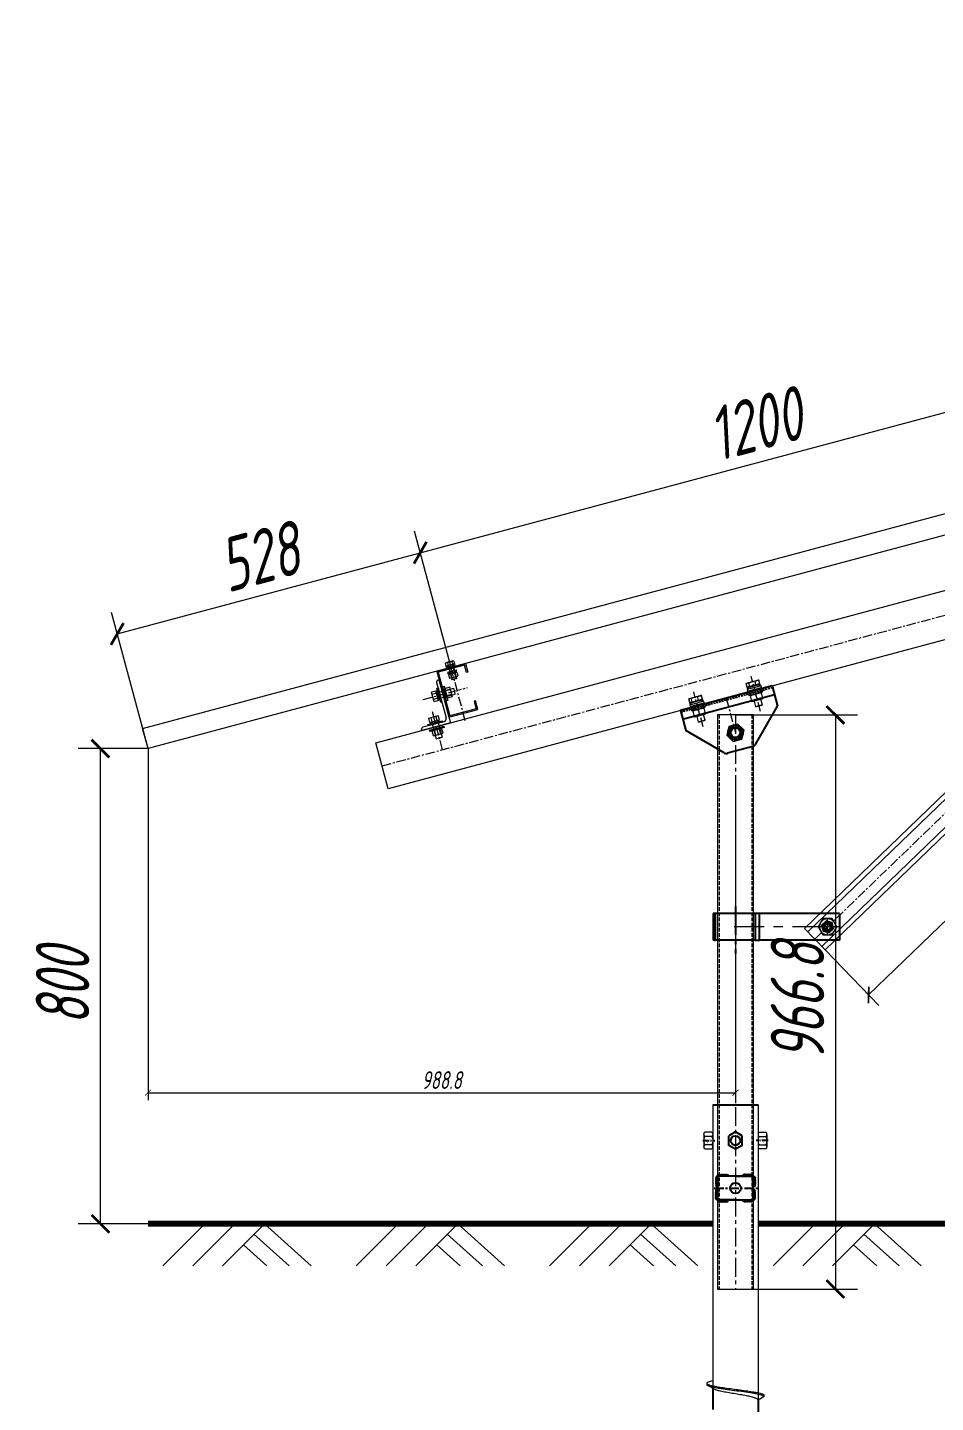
# Model space of a CAD drawing. Header units: millimetres. Extents: x 63062 to 67932, y -25501 to -20708.
# Drawn here: x 63062 to 64590, y -23252 to -20936 of the extents above; entities that cross this region are included whole.
import ezdxf

# ---------------------------------------------------------------- set-up
doc = ezdxf.new("R2010")
doc.units = ezdxf.units.MM
doc.header["$LTSCALE"] = 0.5
for name, pattern in [('CENTER', [50.8, 31.75, -6.35, 6.35, -6.35]), ('CENTER2', [28.575, 19.05, -3.175, 3.175, -3.175]), ('DASH', [0.35, 0.25, -0.1]), ('HIDDEN', [9.525, 6.35, -3.175])]:
    doc.linetypes.add(name, pattern=pattern)
doc.layers.get('0').update_dxf_attribs({"lineweight": 13})
for name, color, linetype, lineweight in [('002', 2, 'Continuous', 20), ('01 Heavy line', 7, 'Continuous', 18), ('02 Dimention', 4, 'Continuous', 5), ('04 Center Line', 10, 'CENTER', 5), ('06 Dash Line', 4, 'HIDDEN', 5)]:
    doc.layers.add(name, color=color, linetype=linetype, lineweight=lineweight)
for name, color, linetype in [('02___PRT_ALL_AXES', 7, 'Continuous'), ('1中心线', 1, 'CENTER2'), ('CEN', 6, 'CENTER'), ('D', 5, 'Continuous'), ('STEEL', 34, 'Continuous'), ('welding', 1, 'Continuous'), ('图层1', 6, 'CENTER')]:
    doc.layers.add(name, color=color, linetype=linetype)
doc.styles.add('GB', font='gbeitc.shx', dxfattribs={"width": 0.8, "bigfont": 'gbcbig.shx'})
doc.styles.add('HZDX', font='gbeitc.shx', dxfattribs={"bigfont": 'gbcbig.shx'})
doc.dimstyles.new('S-020', dxfattribs={"dimscale": 20, "dimtxt": 3, "dimasz": 1, "dimexe": 1.25, "dimexo": 0, "dimtad": 1, "dimdec": 1, "dimdsep": 46, "dimtxsty": 'GB', "dimblk": 'ARCHTICK', "dimcen": 3.5, "dimclrd": 256, "dimclre": 256, "dimclrt": 3, "dimazin": 2, "dimtfac": 1, "dimtdec": 1, "dimtmove": 0, "dimatfit": 3, "dimldrblk": 'DOT', "dimfxl": 1.75, "dimlwd": -1, "dimlwe": -1, "dimarcsym": 0})
doc.dimstyles.new('S-030', dxfattribs={"dimscale": 30, "dimtxt": 3, "dimasz": 1, "dimexe": 1.25, "dimexo": 0, "dimtad": 1, "dimdec": 1, "dimdsep": 46, "dimtxsty": 'GB', "dimblk": 'ARCHTICK', "dimcen": 3.5, "dimclrd": 256, "dimclre": 256, "dimclrt": 3, "dimazin": 2, "dimtfac": 1, "dimtdec": 1, "dimtmove": 0, "dimatfit": 3, "dimldrblk": 'DOT', "dimfxl": 1.75, "dimlwd": -1, "dimlwe": -1, "dimarcsym": 0})

# ---------------------------------------------------------------- blocks, each defined once
blk = doc.blocks.new('*U234')
for p, q in [((-25, 0), (25, 0)), ((-25, 0), (-25, -80)), ((25, 0), (25, -15)), ((23, -2), (-23, -2)), ((-23, -2), (-23, -78)), ((23, -15), (23, -2)), ((25, -15), (23, -15)), ((25, -65), (23, -65)), ((23, -65), (23, -78)), ((25, -80), (25, -65)), ((-25, -80), (25, -80)), ((23, -78), (-23, -78))]:
    blk.add_line(p, q)
at = {"color": 6, "linetype": 'ByBlock', "lineweight": 15}
for p, q in [((-30, -18), (-30, -80)), ((-27, -15), (-25, -15)), ((-25, -15), (-25, -90)), ((-75, -90), (-75, -88)), ((-75, -90), (-75, -88)), ((-25, -90), (-75, -90)), ((-62.5, -85), (-72, -85)), ((-37.5, -85), (-62.5, -85)), ((-37.5, -85), (-35, -85))]:
    blk.add_line(p, q, dxfattribs=at)
at = {"color": 7, "lineweight": 0}
for points in [[(8, 4.3), (-7.9, 4.3), (-7.9, 2.7), (8, 2.7)], [(-6.4, 9.7), (-7.4, 9.1)], [(7.5, 4.3), (-7.4, 4.3), (-7.4, 9.1)], [(6.6, 9.7), (-6.4, 9.7)], [(-3.7, 9.1), (-4.3, 9.4), (-4.9, 9.5), (-5.6, 9.7)], [(-3.9, 4.3), (-3.9, -20.1)], [(3.8, 9.1), (2.6, 9.4), (1.3, 9.5), (0, 9.7), (-1.2, 9.5), (-2.5, 9.4), (-3.7, 9.1)], [(-3.7, 9.1), (-3.7, 4.3)], [(4.1, 4.3), (4.1, -20.1), (3.5, -20.7)], [(3.8, 9.1), (4.4, 9.4), (5, 9.5), (5.7, 9.7)], [(3.8, 9.1), (3.8, 4.3)], [(6.6, 9.7), (7.5, 9.1)], [(7.5, 9.1), (7.5, 4.3)], [(8, 2.7), (8, 4.3)], [(8, -6.8), (-7.9, -6.8), (-7.9, -8.5), (8, -8.5)], [(-6.4, -10.5), (-7.4, -11.1)], [(-7.4, -11.1), (-7.4, -16.7)], [(-6.4, -17.3), (-7.4, -16.7)], [(6.6, -10.5), (-6.4, -10.5)], [(6.6, -17.3), (-6.4, -17.3)], [(0, -10.5), (-6.1, -10.5), (-6.1, -8.5), (0, -8.5)], [(-3.7, -11.1), (-4.3, -10.8), (-4.9, -10.6), (-5.6, -10.5)], [(-3.7, -16.7), (-4.3, -17.1), (-4.9, -17.3), (-5.6, -17.3)], [(4.1, -20.1), (-3.9, -20.1)], [(-3.3, -20.7), (-3.9, -20.1)], [(3.8, -11.1), (2.6, -10.8), (1.3, -10.6), (0, -10.5), (-1.2, -10.6), (-2.5, -10.8), (-3.7, -11.1)], [(-3.7, -11.1), (-3.7, -16.7)], [(3.8, -16.7), (2.6, -17.1), (1.3, -17.3), (0, -17.3), (-1.2, -17.3), (-2.5, -17.1), (-3.7, -16.7)], [(3.5, -20.7), (-3.3, -20.7)], [(-0.2, -10.5), (-0.7, -8.5)], [(0, -8.5), (6.2, -8.5), (6.2, -10.5), (0, -10.5)], [(0.4, -8.5), (0.8, -10.5)], [(3.8, -11.1), (4.4, -10.8), (5, -10.6), (5.7, -10.5)], [(3.8, -11.1), (3.8, -16.7)], [(3.8, -16.7), (4.4, -17.1), (5, -17.3), (5.7, -17.3)], [(6.6, -10.5), (7.5, -11.1), (7.5, -16.7)], [(6.6, -17.3), (7.5, -16.7)], [(8, -8.5), (8, -6.8)]]:
    blk.add_lwpolyline(points, dxfattribs=at)
at = {"color": 4, "lineweight": 0}
for points in [[(-3.9, 4.3), (-3.3, 0.4), (-3.3, -20.7)], [(-3.3, 0.4), (-3.3, -20.7)], [(4.1, 4.3), (3.5, 0.4), (3.5, -20.7)]]:
    blk.add_lwpolyline(points, dxfattribs=at)
at = {"color": 6, "linetype": 'ByBlock', "lineweight": 15}
for centre, radius, start, end in [((-27, -18), 3, 90, 180), ((-72, -88), 3, 90, 180), ((-35, -80), 5, 270, 360)]:
    blk.add_arc(centre, radius, start, end, dxfattribs=at)
at = {"layer": '04 Center Line'}
for p, q in [((0, -92.9), (0, 12.7)), ((-59.3, -40), (18.2, -40)), ((-50, -63.3), (-50, -130.5))]:
    blk.add_line(p, q, dxfattribs=at)
at = {"layer": 'D', "color": 6, "lineweight": 13}
for p, q in [((-42.5, -48.3), (-42.5, -31.7)), ((-34.7, -31.7), (-42.5, -31.7)), ((-34.7, -35.7), (-42.5, -35.7)), ((-34.7, -44.3), (-42.5, -44.3)), ((-34.7, -48.3), (-34.7, -31.7)), ((-34.7, -47.8), (-34.7, -32.2)), ((-32.1, -32.2), (-34.7, -32.2)), ((-34.7, -35), (-4.7, -35)), ((-34.7, -39.7), (-32.1, -39)), ((-34.7, -41), (-32.1, -40.3)), ((-34.7, -45), (-4.7, -45)), ((-32.1, -52.5), (-32.1, -27.5)), ((-32.1, -27.5), (-30, -27.5)), ((-32.1, -47.8), (-32.1, -32.2)), ((-30, -27.5), (-30, -52.5)), ((-21.7, -52.5), (-21.7, -27.5)), ((-21.7, -27.5), (-19.6, -27.5)), ((-19.6, -27.5), (-19.6, -52.5)), ((-19.6, -48.3), (-19.6, -31.7)), ((-10.6, -31.7), (-19.6, -31.7)), ((-10.6, -35.8), (-19.6, -35.8)), ((-10.6, -44.2), (-19.6, -44.2)), ((-10.6, -48.3), (-10.6, -31.7)), ((-4.7, -45), (-4.7, -35)), ((-34.7, -48.3), (-42.5, -48.3)), ((-32.1, -47.8), (-34.7, -47.8)), ((-30, -52.5), (-32.1, -52.5)), ((-19.6, -52.5), (-21.7, -52.5)), ((-10.6, -48.3), (-19.6, -48.3)), ((-62.5, -82.9), (-37.5, -82.9)), ((-62.5, -85), (-62.5, -82.9)), ((-62.5, -92.5), (-37.5, -92.5)), ((-62.5, -94.6), (-62.5, -92.5)), ((-58.3, -72.5), (-41.7, -72.5)), ((-58.3, -80.3), (-58.3, -72.5)), ((-58.3, -80.3), (-41.7, -80.3)), ((-57.8, -80.3), (-42.2, -80.3)), ((-57.8, -82.9), (-57.8, -80.3)), ((-57.8, -82.9), (-42.2, -82.9)), ((-55, -80.3), (-55, -109.5)), ((-54.3, -80.3), (-54.3, -72.5)), ((-51, -80.3), (-50.3, -82.9)), ((-49.7, -80.3), (-49, -82.9)), ((-45.7, -80.3), (-45.7, -72.5)), ((-45, -80.3), (-45, -109.5)), ((-42.2, -82.9), (-42.2, -80.3)), ((-41.7, -80.3), (-41.7, -72.5)), ((-37.5, -82.9), (-37.5, -85)), ((-37.5, -92.5), (-37.5, -94.6)), ((-37.5, -94.6), (-62.5, -94.6)), ((-58.3, -94.6), (-41.7, -94.6)), ((-58.3, -103.6), (-58.3, -94.6)), ((-58.3, -103.6), (-41.7, -103.6)), ((-55, -109.5), (-45, -109.5)), ((-54.2, -103.6), (-54.2, -94.6)), ((-45.8, -103.6), (-45.8, -94.6)), ((-41.7, -103.6), (-41.7, -94.6))]:
    blk.add_line(p, q, dxfattribs=at)
blk = doc.blocks.new('*U238')
for p, q in [((-10.4, 38.6), (3598.3, 1005.6)), ((3619.1, 928.3), (10.4, -38.6)), ((10.4, -38.6), (-10.4, 38.6))]:
    blk.add_line(p, q)
at = {"layer": '04 Center Line'}
blk.add_line((0, 0), (3608.7, 966.9), dxfattribs=at)
blk = doc.blocks.new('M24S')
for p, q in [((949.1, 336.8), (949.1, 354.3)), ((954.2, 356.7), (985.5, 356.7)), ((959.5, 336.7), (959.5, 354.3)), ((980.2, 336.7), (980.2, 354.3)), ((990.6, 354.3), (990.6, 336.8)), ((954.2, 334.4), (985.5, 334.4))]:
    blk.add_line(p, q)
for centre, radius, start, end in [((954.2, 350), 6.69, 40, 140), ((969.9, 332.2), 24.4, 64.4385, 115.5615), ((985.5, 350), 6.69, 40, 140), ((954.2, 341.1), 6.69, 220, 320), ((969.9, 358.8), 24.4, 244.4385, 295.5615), ((985.5, 341.1), 6.69, 220, 320)]:
    blk.add_arc(centre, radius, start, end)
at = {"layer": '图层1'}
blk.add_line((969.9, 359.8), (969.9, 329.6), dxfattribs=at)
at = {"color": 4, "style": 'HZDX'}
blk.add_text('M24', height=2.97, dxfattribs=at).set_placement((972.2, 345))
blk = doc.blocks.new('*U239')
for p, q in [((-38, 200), (-38, -277.6)), ((38, 200), (38, -297.2))]:
    blk.add_line(p, q)
at = {"color": 7, "linetype": 'Continuous'}
for p, q in [((-48.2, -268.7), (-48.2, -270.7)), ((-38.1, -273), (-38, -273)), ((38.3, -297), (37.7, -297.4)), ((46.5, -292.2), (38.3, -297)), ((47.7, -288.7), (47.7, -290.2))]:
    blk.add_line(p, q, dxfattribs=at)
blk.add_lwpolyline([(-36.7, -278.3), (-43.8, -274.1), (-47, -272.2)], dxfattribs=at)
blk.add_arc((-11.2, -148.2), 127.6, 257.8963, 258.6324, dxfattribs=at)
for points, knots in [([(-38.5, -264.6), (-39.9, -264.9), (-42.3, -265.5), (-45.1, -266.4), (-46.8, -267.1), (-47.7, -267.7), (-48.2, -268.3), (-48.2, -268.7)], [0, 0, 0, 0, 0.395222, 0.69229, 0.802921, 0.889031, 1, 1, 1, 1]), ([(-48.2, -268.7), (-48.2, -268.8), (-48.2, -269.3), (-47.9, -269.6), (-47.6, -269.8)], [0, 0, 0, 0, 0.210329, 1, 1, 1, 1]), ([(-48.2, -270.7), (-48.2, -270.8), (-48.2, -271.3), (-47.9, -271.6), (-47.6, -271.8)], [0, 0, 0, 0, 0.210329, 1, 1, 1, 1]), ([(-47.6, -269.8), (-47.6, -269.8), (-47.4, -270), (-47.2, -270.1), (-47, -270.2)], [0, 0, 0, 0, 0.230756, 1, 1, 1, 1]), ([(-47.6, -271.8), (-47.6, -271.8), (-47.4, -272), (-47.2, -272.1), (-47, -272.2)], [0, 0, 0, 0, 0.23075, 1, 1, 1, 1]), ([(-47, -272.2), (-46.3, -272.6), (-44.3, -273.4), (-40.7, -274.4), (-36.1, -275.4), (-30.4, -276.4), (-24, -277.5), (-14.3, -278.9), (-1.6, -280.6), (13.4, -282.6), (25.3, -284.3), (33.7, -285.7), (38.7, -286.7), (42.6, -287.7), (44.9, -288.5), (45.8, -288.9)], [0, 0, 0, 0, 0.027599, 0.067136, 0.117951, 0.178867, 0.248349, 0.324587, 0.489192, 0.655383, 0.805672, 0.869843, 0.924418, 0.968104, 1, 1, 1, 1]), ([(-46.5, -270.5), (-46.3, -270.6), (-45.6, -270.9), (-44.8, -271.2), (-44.2, -271.4)], [0, 0, 0, 0, 0.218331, 1, 1, 1, 1]), ([(-44.2, -271.4), (-43.8, -271.5), (-41.8, -272.1), (-39.7, -272.6), (-38.1, -273)], [0, 0, 0, 0, 0.213163, 1, 1, 1, 1]), ([(-36.4, -273.3), (-33.1, -274), (-25.9, -275.2), (-14.5, -276.9), (-2, -278.5), (10.7, -280.2), (22.5, -281.9), (32.7, -283.5), (39.8, -284.9), (44, -286.2), (45.6, -286.8), (46.3, -287.2)], [0, 0, 0, 0, 0.118746, 0.260235, 0.41435, 0.56998, 0.715895, 0.841627, 0.938341, 0.973786, 1, 1, 1, 1]), ([(31.9, -292.9), (29.6, -292.2), (24.2, -290.9), (15.3, -289.2), (5.2, -287.4), (-5.4, -285.7), (-15.6, -283.9), (-24.5, -282.2), (-30.8, -280.7), (-34.7, -279.4), (-36.1, -278.7), (-36.7, -278.3)], [0, 0, 0, 0, 0.103576, 0.235661, 0.38608, 0.54291, 0.693669, 0.826416, 0.930893, 0.970128, 1, 1, 1, 1]), ([(31.9, -292.9), (32.3, -293.1), (33.7, -293.5), (35, -294), (35.9, -294.5)], [0, 0, 0, 0, 0.292357, 1, 1, 1, 1]), ([(35.9, -294.5), (35.9, -294.5), (36.2, -294.7), (36.4, -294.8), (36.6, -294.9)], [0, 0, 0, 0, 0.266236, 1, 1, 1, 1]), ([(36.9, -295.2), (37, -295.2), (37.1, -295.4), (37.3, -295.5), (37.4, -295.6)], [0, 0, 0, 0, 0.270418, 1, 1, 1, 1]), ([(37.4, -295.6), (37.4, -295.7), (37.6, -295.9), (37.7, -296.2), (37.7, -296.4)], [0, 0, 0, 0, 0.278277, 1, 1, 1, 1]), ([(46.3, -287.2), (46.4, -287.3), (46.9, -287.5), (47.4, -287.9), (47.6, -288.3)], [0, 0, 0, 0, 0.31014, 1, 1, 1, 1]), ([(46.3, -289.2), (46.4, -289.2), (46.6, -289.4), (46.9, -289.5), (47, -289.6)], [0, 0, 0, 0, 0.273317, 1, 1, 1, 1]), ([(47.7, -291), (47.6, -291.1), (47.4, -291.6), (46.9, -291.9), (46.5, -292.2)], [0, 0, 0, 0, 0.193975, 1, 1, 1, 1]), ([(47.2, -289.8), (47.3, -289.9), (47.5, -290.1), (47.7, -290.5), (47.7, -290.7)], [0, 0, 0, 0, 0.297804, 1, 1, 1, 1])]:
    blk.add_open_spline(points, degree=3, knots=knots, dxfattribs=at)
for points in [[(-47, -270.2), (-46.8, -270.3), (-46.7, -270.4), (-46.5, -270.5)], [(36.6, -294.9), (36.7, -295), (36.8, -295.1), (36.9, -295.2)], [(45.8, -288.9), (46, -289), (46.1, -289.1), (46.3, -289.2)], [(47, -289.6), (47.1, -289.7), (47.2, -289.8), (47.2, -289.8)], [(47.6, -288.3), (47.7, -288.4), (47.7, -288.6), (47.7, -288.7)], [(47.7, -290.7), (47.7, -290.8), (47.7, -290.9), (47.7, -291)]]:
    blk.add_open_spline(points, degree=3, dxfattribs=at)
at = {"layer": '02___PRT_ALL_AXES', "color": 7, "linetype": 'Continuous'}
for p, q in [((-38, 200), (38, 200)), ((0, 154.6), (-11.4, 148)), ((-11.4, 132), (-11.4, 148)), ((11.4, 148), (0, 154.6)), ((11.4, 132), (11.4, 148)), ((0, 125.4), (-11.4, 132)), ((11.4, 132), (0, 125.4)), ((0, 80), (-30, 80)), ((-30, 40), (-30, 80)), ((0, 80), (30, 80)), ((0, 80), (30, 80)), ((30, 40), (30, 80)), ((0, 40), (-30, 40)), ((0, 40), (30, 40)), ((-38, -277.6), (-38, -312.9)), ((38, -297.2), (38, -324.6))]:
    blk.add_line(p, q, dxfattribs=at)
blk.add_circle((0, 140), 8, dxfattribs=at)
at = {"layer": 'CEN'}
blk.add_line((-35.7, 60), (37.9, 60), dxfattribs=at)
at = {"layer": 'STEEL'}
blk.add_lwpolyline([(-30, 80), (-30, 40), (30, 40), (30, 80)], close=True, dxfattribs=at)
blk.add_circle((0, 60), 9, dxfattribs=at)
at = {"layer": 'welding'}
for points in [[(-30, 80, 0.57735), (-32.6, 75.5, -0.267949), (-30, 77, 0.57735), (-32.6, 72.5, -0.267949), (-30, 74, 0.57735), (-32.6, 69.5, -0.267949), (-30, 71, 0.57735), (-32.6, 66.5, -0.267949), (-30, 68, 1), (-30, 62, 1)], [(-30, 80, -0.57735), (-25.5, 82.6, 0.267949), (-27, 80, -0.57735), (-22.5, 82.6, 0.267949), (-24, 80, -0.57735), (-19.5, 82.6, 0.267949), (-21, 80, -0.57735), (-16.5, 82.6, 0.267949), (-18, 80, -1), (-12, 80, -1)], [(30, 80, 0.57735), (25.5, 82.6, -0.267949), (27, 80, 0.57735), (22.5, 82.6, -0.267949), (24, 80, 0.57735), (19.5, 82.6, -0.267949), (21, 80, 0.57735), (16.5, 82.6, -0.267949), (18, 80, 1), (12, 80, 1)], [(30, 80, -0.57735), (32.6, 75.5, 0.267949), (30, 77, -0.57735), (32.6, 72.5, 0.267949), (30, 74, -0.57735), (32.6, 69.5, 0.267949), (30, 71, -0.57735), (32.6, 66.5, 0.267949), (30, 68, -1), (30, 62, -1)], [(-30, 40, -0.57735), (-32.6, 44.5, 0.267949), (-30, 43, -0.57735), (-32.6, 47.5, 0.267949), (-30, 46, -0.57735), (-32.6, 50.5, 0.267949), (-30, 49, -0.57735), (-32.6, 53.5, 0.267949), (-30, 52, -1), (-30, 58, -1)], [(30, 40, 0.57735), (32.6, 44.5, -0.267949), (30, 43, 0.57735), (32.6, 47.5, -0.267949), (30, 46, 0.57735), (32.6, 50.5, -0.267949), (30, 49, 0.57735), (32.6, 53.5, -0.267949), (30, 52, 1), (30, 58, 1)], [(-30, 40, 0.57735), (-25.5, 37.4, -0.267949), (-27, 40, 0.57735), (-22.5, 37.4, -0.267949), (-24, 40, 0.57735), (-19.5, 37.4, -0.267949), (-21, 40, 0.57735), (-16.5, 37.4, -0.267949), (-18, 40, 1), (-12, 40, 1)], [(30, 40, -0.57735), (25.5, 37.4, 0.267949), (27, 40, -0.57735), (22.5, 37.4, 0.267949), (24, 40, -0.57735), (19.5, 37.4, 0.267949), (21, 40, -0.57735), (16.5, 37.4, 0.267949), (18, 40, -1), (12, 40, -1)]]:
    blk.add_lwpolyline(points, format="xyb", dxfattribs=at)
at = {"yscale": 0.6699999999982538, "zscale": 0.67}
for p, xscale, rotation in [((186, 789.8), -0.6699999999982538, 90), ((-186, 789.8), 0.6699999999982538, 270)]:
    blk.add_blockref('M24S', p, dxfattribs=dict(at, xscale=xscale, rotation=rotation))
blk = doc.blocks.new('*U240')
at = {"linetype": 'ByBlock', "ltscale": 0.25}
for p, q in [((-30, 30), (-30, -936.8)), ((30, 30), (30, -936.8))]:
    blk.add_line(p, q, dxfattribs=at)
for p, q in [((30, 30), (-30, 30)), ((-30, -936.8), (30, -936.8))]:
    blk.add_line(p, q)
blk.add_circle((0, 0), 8)
at = {"layer": '04 Center Line', "ltscale": 2}
blk.add_line((0, 30), (0, -936.8), dxfattribs=at)
at = {"layer": '06 Dash Line', "linetype": 'DASH', "ltscale": 50}
for p, q in [((-27.5, 30), (-27.5, -936.8)), ((27.5, 30, -167.3), (27.5, -936.8, -167.3))]:
    blk.add_line(p, q, dxfattribs=at)
blk = doc.blocks.new('*U241')
at = {"lineweight": -3}
for p, q in [((61.7, 78.7), (-92.8, 37.3)), ((61.7, 78.7), (70.8, 44.9)), ((-88.9, 22.8), (65.6, 64.2)), ((-92.8, 37.3), (-83.8, 3.5)), ((33.5, -20.1), (70.8, 44.9)), ((-18.9, -34.1), (-83.8, 3.5)), ((29.1, -23.3), (-13.6, -34.7))]:
    blk.add_line(p, q, dxfattribs=at)
for p, q in [((18.2, 82.7), (20.1, 83.8)), ((19.8, 76.5), (18.2, 82.7)), ((19.9, 76.5), (18.2, 82.7)), ((19.4, 83.6), (18.7, 83.1)), ((20.6, 73.5), (19.8, 76.5)), ((19.9, 76.5), (19.8, 76.5)), ((23.9, 77.6), (19.9, 76.5)), ((19.9, 72.5), (20.5, 70.2)), ((20.1, 83.8), (22.3, 83.8)), ((22, 73.8), (20.6, 73.5)), ((21.4, 76.9), (22.3, 76.4)), ((21.4, 76.1), (22.2, 73.1)), ((22.3, 83.8), (27.4, 85.7)), ((23.9, 77.6), (22.3, 83.8)), ((34.5, 80.4), (23.9, 77.6)), ((27.4, 85.7), (32.9, 86.6)), ((34.5, 80.4), (32.9, 86.6)), ((41.1, 82.2), (34.5, 80.4)), ((38.8, 88.5), (38, 88.5)), ((39.4, 88.4), (38.8, 88.4)), ((39.1, 80.9), (39.6, 81.8)), ((41.1, 82.2), (39.4, 88.4)), ((41.2, 82.2), (39.5, 88.4)), ((40, 81.1), (39.9, 81.1)), ((42, 79.2), (40.6, 78.8)), ((41.2, 82.2), (41.1, 82.2)), ((42, 79.2), (41.2, 82.2)), ((43.7, 76.4), (43.1, 78.7)), ((45.8, 68.8), (45.1, 71.1)), ((-78.4, 56.8), (-76.5, 57.9)), ((-76.8, 50.6), (-78.4, 56.8)), ((-76.7, 50.6), (-78.4, 56.8)), ((-77.2, 57.7), (-77.9, 57.2)), ((-76, 47.6), (-76.8, 50.6)), ((-76.7, 50.6), (-76.8, 50.6)), ((-72.7, 51.7), (-76.7, 50.6)), ((-76.7, 46.6), (-76.1, 44.3)), ((-76.5, 57.9), (-74.3, 57.9)), ((-74.6, 47.9), (-76, 47.6)), ((-75.2, 51), (-74.3, 50.5)), ((-75.2, 50.3), (-74.4, 47.2)), ((-74.3, 57.9), (-69.2, 59.8)), ((-72.7, 51.7), (-74.3, 57.9)), ((-62.1, 54.5), (-72.7, 51.7)), ((-69.2, 59.8), (-63.7, 60.7)), ((-62.1, 54.5), (-63.7, 60.7)), ((-55.5, 56.3), (-62.1, 54.5)), ((-57.8, 62.6), (-58.6, 62.7)), ((-57.1, 62.5), (-57.8, 62.5)), ((-57.5, 55), (-57, 55.9)), ((-55.4, 56.3), (-57.1, 62.5)), ((-55.5, 56.3), (-57.1, 62.5)), ((-56.6, 55.3), (-56.7, 55.2)), ((-54.6, 53.3), (-56, 52.9)), ((-55.4, 56.3), (-55.5, 56.3)), ((-54.6, 53.3), (-55.4, 56.3)), ((-52.9, 50.5), (-53.5, 52.9)), ((22, 64.9), (22.6, 62.6)), ((25.3, 63.3), (25, 62.9)), ((27.6, 53.3), (25.2, 62.1)), ((27.8, 52.4), (28.3, 52.3)), ((31.3, 53.1), (33.8, 44)), ((36.8, 55.7), (34.5, 64.6)), ((45.4, 47.1), (42.9, 56.2)), ((43.5, 67.9), (43, 68)), ((46.1, 58.2), (43.7, 67.1)), ((44.9, 46.3), (45.4, 47.1)), ((46, 57), (46.3, 57.4)), ((-74.6, 39), (-74, 36.7)), ((-71.3, 37.4), (-71.6, 37.1)), ((-69, 27.4), (-71.4, 36.2)), ((-68.8, 26.6), (-68.3, 26.4)), ((-65.3, 27.2), (-62.8, 18.1)), ((-59.8, 29.9), (-62.1, 38.7)), ((-51.2, 21.2), (-53.7, 30.3)), ((-53.1, 42), (-53.6, 42.2)), ((-50.5, 32.4), (-52.9, 41.2)), ((-50.8, 42.9), (-51.5, 45.2)), ((-50.6, 31.2), (-50.3, 31.5)), ((34.5, 43.5), (33.8, 44)), ((-62.1, 17.7), (-62.8, 18.1)), ((-51.7, 20.4), (-51.2, 21.2))]:
    blk.add_line(p, q)
at = {"color": 0}
for p, q in [((43.1, 78.7), (19.9, 72.5)), ((20.5, 70.2), (43.7, 76.4)), ((45.1, 71.1), (22, 64.9)), ((-53.5, 52.9), (-76.7, 46.6)), ((-76.1, 44.3), (-52.9, 50.5)), ((-51.5, 45.2), (-74.6, 39))]:
    blk.add_line(p, q, dxfattribs=at)
for points in [[(19.4, 83.6), (19.5, 83.6), (19.7, 83.7), (20.1, 83.8)], [(20.1, 83.8), (20.6, 83.9), (21.3, 84.1), (22.1, 84.3), (23, 84.5), (24, 84.8), (25.1, 85.1), (26.2, 85.4), (27.4, 85.7)], [(21.4, 76.1), (21.4, 76.1), (21.6, 76.2), (22.2, 76.4), (23.2, 76.6), (24.5, 77), (26.1, 77.4), (27.9, 77.9), (29.9, 78.4), (31.8, 78.9), (33.7, 79.5), (35.5, 79.9), (37.1, 80.4), (38.4, 80.7), (39.3, 80.9), (39.9, 81.1)], [(27.4, 85.7), (28.6, 86), (29.8, 86.4), (31, 86.7), (32.2, 87), (33.3, 87.3), (34.3, 87.6), (35.2, 87.8), (36, 88)], [(36, 88), (36.7, 88.2), (37.2, 88.3), (37.6, 88.5), (37.9, 88.5), (38, 88.5), (38, 88.5)], [(-77.2, 57.7), (-77.1, 57.7), (-76.9, 57.8), (-76.5, 57.9)], [(-76.5, 57.9), (-76, 58), (-75.3, 58.2), (-74.5, 58.4), (-73.6, 58.7), (-72.6, 58.9), (-71.5, 59.2), (-70.4, 59.5), (-69.2, 59.8)], [(-75.2, 50.3), (-75.2, 50.3), (-75, 50.3), (-74.4, 50.5), (-73.4, 50.8), (-72, 51.1), (-70.4, 51.5), (-68.6, 52), (-66.7, 52.5), (-64.8, 53.1), (-62.9, 53.6), (-61.1, 54.1), (-59.5, 54.5), (-58.2, 54.8), (-57.3, 55.1), (-56.7, 55.2)], [(-69.2, 59.8), (-68, 60.2), (-66.8, 60.5), (-65.6, 60.8), (-64.4, 61.1), (-63.3, 61.4), (-62.3, 61.7), (-61.4, 61.9), (-60.6, 62.1)], [(-60.6, 62.1), (-59.9, 62.3), (-59.4, 62.5), (-59, 62.6), (-58.7, 62.6), (-58.6, 62.7), (-58.6, 62.7)], [(34.2, 65.7), (32, 65.1), (29.9, 64.5), (27.9, 64), (26.2, 63.5), (24.7, 63.2), (23.6, 62.9), (22.9, 62.7), (22.6, 62.6), (22.6, 62.6)], [(46, 57), (45.8, 57), (45.3, 56.9), (44.4, 56.6), (43.2, 56.3), (41.7, 55.9), (39.9, 55.4), (38.1, 54.9), (36.2, 54.4), (34.3, 53.9), (32.6, 53.4), (31, 53), (29.8, 52.7), (28.9, 52.5), (28.4, 52.3), (28.3, 52.3)], [(33.8, 44), (33.8, 44), (34.3, 44.1), (35.1, 44.3), (36.3, 44.6), (37.7, 45), (39.3, 45.4), (40.9, 45.9), (42.3, 46.3), (43.6, 46.6), (44.6, 46.9), (45.2, 47), (45.4, 47.1)], [(45.8, 68.8), (45.7, 68.8), (45.4, 68.7), (44.7, 68.5), (43.6, 68.2), (42.2, 67.8), (40.4, 67.4), (38.5, 66.8), (36.4, 66.3), (34.2, 65.7)], [(44.9, 46.3), (44.9, 46.3), (44.6, 46.2), (43.8, 46), (42.8, 45.7), (41.4, 45.4), (40, 45), (38.5, 44.6), (37.1, 44.2), (36, 43.9), (35.1, 43.7), (34.6, 43.6), (34.5, 43.5)], [(-62.4, 39.8), (-64.6, 39.2), (-66.7, 38.6), (-68.7, 38.1), (-70.4, 37.7), (-71.9, 37.3), (-73, 37), (-73.7, 36.8), (-74, 36.7), (-74, 36.7)], [(-50.6, 31.2), (-50.8, 31.1), (-51.3, 31), (-52.2, 30.7), (-53.4, 30.4), (-54.9, 30), (-56.7, 29.5), (-58.5, 29), (-60.4, 28.5), (-62.3, 28), (-64, 27.6), (-65.6, 27.2), (-66.8, 26.8), (-67.7, 26.6), (-68.2, 26.4), (-68.3, 26.4)], [(-50.8, 42.9), (-50.9, 42.9), (-51.2, 42.8), (-51.9, 42.6), (-53, 42.3), (-54.4, 41.9), (-56.2, 41.5), (-58.1, 41), (-60.2, 40.4), (-62.4, 39.8)], [(-62.8, 18.1), (-62.7, 18.1), (-62.3, 18.2), (-61.4, 18.4), (-60.3, 18.8), (-58.9, 19.1), (-57.3, 19.6), (-55.7, 20), (-54.3, 20.4), (-53, 20.7), (-52, 21), (-51.4, 21.1), (-51.2, 21.2)], [(-51.7, 20.4), (-51.7, 20.4), (-52, 20.3), (-52.8, 20.2), (-53.8, 19.9), (-55.1, 19.5), (-56.6, 19.1), (-58.1, 18.7), (-59.5, 18.4), (-60.6, 18), (-61.5, 17.8), (-62, 17.7), (-62.1, 17.7)]]:
    blk.add_lwpolyline(points)
blk.add_lwpolyline([(-3.7, -14.8), (10.9, -10.6), (14.6, 4.1), (3.7, 14.6), (-10.9, 10.5), (-14.6, -4.2)], close=True, dxfattribs=at)
at = {"color": 2}
blk.add_circle((0, 0), 13.1, dxfattribs=at)
blk.add_circle((0, 0), 13.1)
at = {"color": 0}
for centre, radius in [((0, 0), 11.6), ((0.1, 0), 9.6), ((0, 0), 8.21)]:
    blk.add_circle(centre, radius, dxfattribs=at)
at = {"lineweight": -3}
blk.add_circle((0, 0), 8, dxfattribs=at)
for centre, start_param, end_param in [((31.5, 75.6), 1.570796, 1.758368), ((30.7, 78.6), 1.477419, 1.570796), ((-65.1, 49.7), 1.570796, 1.758368), ((-65.9, 52.8), 1.477419, 1.570796)]:
    blk.add_ellipse(centre, major_axis=(4.3, -16.2), ratio=0.57735, start_param=start_param, end_param=end_param)
for centre, start_param, end_param in [((27.2, -16), 0.785398, 1.518213), ((-15.5, -27.5), 0.052583, 0.785398)]:
    blk.add_ellipse(centre, major_axis=(-3.75, -6.5), ratio=1, start_param=start_param, end_param=end_param, dxfattribs=at)
for points, knots in [([(32.9, 86.6), (33.1, 86.8), (34.1, 87.4), (35.2, 87.7), (36, 88)], [0, 0, 0, 0, 0.253041, 1, 1, 1, 1]), ([(36, 88), (37.1, 88.2), (38.2, 88.4), (39.4, 88.4), (39.4, 88.4)], [0, 0, 0, 0, 0.9729852, 1, 1, 1, 1]), ([(-63.7, 60.7), (-63.5, 60.9), (-62.5, 61.5), (-61.4, 61.9), (-60.6, 62.1)], [0, 0, 0, 0, 0.253041, 1, 1, 1, 1]), ([(-60.6, 62.1), (-59.5, 62.3), (-58.3, 62.5), (-57.2, 62.5), (-57.1, 62.5)], [0, 0, 0, 0, 0.9729852, 1, 1, 1, 1]), ([(25, 62.9), (25, 62.9), (25, 62.9), (25.1, 62.5), (25.2, 62.1)], [0, 0, 0, 0, 0.272626, 1, 1, 1, 1]), ([(25.2, 62.1), (25.9, 62.6), (27.4, 63.5), (29.8, 64.3), (32.2, 64.7), (33.7, 64.6), (34.5, 64.6)], [0, 0, 0, 0, 0.264609, 0.534953, 0.765351, 1, 1, 1, 1]), ([(36.8, 55.7), (36.1, 55.3), (34.6, 54.4), (32.2, 53.6), (29.9, 53.2), (28.3, 53.2), (27.6, 53.3)], [0, 0, 0, 0, 0.264597, 0.534952, 0.765349, 1, 1, 1, 1]), ([(27.6, 53.3), (27.6, 52.9), (27.8, 52.5), (27.8, 52.5), (27.8, 52.5)], [0, 0, 0, 0, 0.727335, 1, 1, 1, 1]), ([(34.5, 64.6), (35.2, 65.1), (36.7, 66), (39.1, 66.8), (41.4, 67.2), (43, 67.1), (43.7, 67.1)], [0, 0, 0, 0, 0.264595, 0.534949, 0.765353, 1, 1, 1, 1]), ([(46.1, 58.2), (45.4, 57.8), (43.9, 56.9), (41.5, 56), (39.1, 55.7), (37.6, 55.7), (36.8, 55.7)], [0, 0, 0, 0, 0.26461, 0.534952, 0.765349, 1, 1, 1, 1]), ([(43.7, 67.1), (43.6, 67.4), (43.5, 67.9), (43.5, 67.9), (43.5, 67.9)], [0, 0, 0, 0, 0.727334, 1, 1, 1, 1]), ([(46.3, 57.5), (46.3, 57.5), (46.3, 57.4), (46.2, 57.9), (46.1, 58.2)], [0, 0, 0, 0, 0.272625, 1, 1, 1, 1]), ([(-71.6, 37), (-71.6, 37), (-71.6, 37), (-71.5, 36.6), (-71.4, 36.2)], [0, 0, 0, 0, 0.272626, 1, 1, 1, 1]), ([(-71.4, 36.2), (-70.7, 36.7), (-69.2, 37.6), (-66.8, 38.4), (-64.4, 38.8), (-62.9, 38.7), (-62.1, 38.7)], [0, 0, 0, 0, 0.264609, 0.534953, 0.765351, 1, 1, 1, 1]), ([(-59.8, 29.9), (-60.5, 29.4), (-62, 28.5), (-64.4, 27.7), (-66.7, 27.3), (-68.3, 27.4), (-69, 27.4)], [0, 0, 0, 0, 0.264597, 0.534952, 0.765349, 1, 1, 1, 1]), ([(-69, 27.4), (-68.9, 27), (-68.8, 26.6), (-68.8, 26.6), (-68.8, 26.6)], [0, 0, 0, 0, 0.727335, 1, 1, 1, 1]), ([(-62.1, 38.7), (-61.4, 39.2), (-59.9, 40.1), (-57.5, 40.9), (-55.2, 41.3), (-53.6, 41.2), (-52.9, 41.2)], [0, 0, 0, 0, 0.264595, 0.534949, 0.765353, 1, 1, 1, 1]), ([(-50.5, 32.4), (-51.2, 31.9), (-52.7, 31), (-55.1, 30.2), (-57.5, 29.8), (-59, 29.8), (-59.8, 29.9)], [0, 0, 0, 0, 0.26461, 0.534952, 0.765349, 1, 1, 1, 1]), ([(-52.9, 41.2), (-53, 41.5), (-53.1, 42), (-53.1, 42), (-53.1, 42)], [0, 0, 0, 0, 0.727334, 1, 1, 1, 1]), ([(-50.3, 31.6), (-50.3, 31.6), (-50.3, 31.5), (-50.4, 32), (-50.5, 32.4)], [0, 0, 0, 0, 0.272625, 1, 1, 1, 1])]:
    blk.add_open_spline(points, degree=3, knots=knots)
at = {"layer": '002', "lineweight": -3}
for p, q in [((32.8, 70.9), (33.5, 68)), ((-63.8, 45), (-63, 42.1))]:
    blk.add_line(p, q, dxfattribs=at)
at = {"layer": '04 Center Line'}
for p, q in [((42.2, 35.7), (26.4, 94.6)), ((-54.4, 9.8), (-70.2, 68.7)), ((-15.5, 58), (0, 0))]:
    blk.add_line(p, q, dxfattribs=at)
at = {"layer": '06 Dash Line', "linetype": 'HIDDEN', "lineweight": -3}
blk.add_line((62.5, 75.8), (-92, 34.4), dxfattribs=at)
blk = doc.blocks.new('*U244')
at = {"layer": '04 Center Line', "color": 0, "linetype": 'CENTER', "lineweight": -2, "ltscale": 5, "transparency": 16777216}
blk.add_line((67.5, 0), (-109.7, -0.1), dxfattribs=at)
blk = doc.blocks.new('*U242')
at = {"layer": '01 Heavy line', "color": 7, "linetype": 'Continuous', "lineweight": 25}
for p, q in [((-37.3, 22.5), (-37.3, -22.5)), ((-35.3, 22.5), (-37.3, 22.5)), ((-35.3, 22.5), (-35.3, -22.5)), ((-33.4, 22.5), (-35.3, 22.5)), ((33.4, 22.5), (-33.4, 22.5)), ((-33.4, -22.5), (-33.4, 22.5)), ((33.4, 22.5), (33.4, -22.5)), ((40.2, 22.5), (33.4, 22.5)), ((175, 22.6), (40.2, 22.5)), ((40.2, -22.5), (40.2, 22.5)), ((175, 22.6), (175, -22.4)), ((-35.3, -22.5), (-37.3, -22.5)), ((-35.3, -22.5), (-33.4, -22.5)), ((33.4, -22.5), (-33.4, -22.5)), ((33.4, -22.5), (40.2, -22.5)), ((175, -22.4), (40.2, -22.5))]:
    blk.add_line(p, q, dxfattribs=at)
at = {"layer": '01 Heavy line', "color": 7, "lineweight": 0}
for points in [[(147.3, 13.7), (139.4, 0.1)], [(139.4, 0.1), (147.3, -13.4)], [(162.9, 13.7), (147.3, 13.7)], [(170.6, 0.1), (162.9, 13.7)], [(170.6, 0.1), (162.9, 13.7)], [(162.9, -13.4), (170.6, 0.1)], [(147.3, -13.4), (162.9, -13.4)]]:
    blk.add_lwpolyline(points, dxfattribs=at)
for points in [[(168.4, 0.1), (168.4, 1.7), (168.1, 3.3), (167.7, 4.9), (167, 6.3), (166.1, 7.8), (165.2, 9), (164, 10.3), (162.7, 11.2), (161.3, 12.1), (159.8, 12.8), (158.2, 13.1), (156.6, 13.5), (155, 13.7), (153.4, 13.5), (151.8, 13.1), (150.2, 12.8), (148.7, 12.1), (147.3, 11.2), (146, 10.3), (145, 9), (143.9, 7.8), (143, 6.3), (142.5, 4.9), (141.9, 3.3), (141.6, 1.7), (141.6, 0.1), (141.6, -1.5), (141.9, -3.1), (142.5, -4.8), (143, -6.2), (143.9, -7.6), (145, -8.9), (146, -10), (147.3, -11), (148.7, -11.9), (150.2, -12.5), (151.8, -13), (153.4, -13.4), (155, -13.4), (156.6, -13.4), (158.2, -13), (159.8, -12.5), (161.3, -11.9), (162.7, -11), (164, -10), (165.2, -8.9), (166.1, -7.6), (167, -6.2), (167.7, -4.8), (168.1, -3.1), (168.4, -1.5), (168.4, 0.1)], [(162.7, 0.1), (162.5, 1.3), (162.3, 2.4), (161.8, 3.7), (161.3, 4.6), (160.4, 5.4), (159.5, 6.3), (158.6, 6.9), (157.3, 7.4), (156.3, 7.6), (155, 7.8), (153.7, 7.6), (152.7, 7.4), (151.6, 6.9), (150.5, 6.3), (149.6, 5.4), (148.9, 4.6), (148.2, 3.7), (147.8, 2.4), (147.5, 1.3), (147.3, 0.1), (147.5, -1.2), (147.8, -2.3), (148.2, -3.3), (148.9, -4.4), (149.6, -5.3), (150.5, -6), (151.6, -6.7), (152.7, -7.1), (153.7, -7.4), (155, -7.6), (156.3, -7.4), (157.3, -7.1), (158.6, -6.7), (159.5, -6), (160.4, -5.3), (161.3, -4.4), (161.8, -3.3), (162.3, -2.3), (162.5, -1.2), (162.7, 0.1)]]:
    blk.add_lwpolyline(points, close=True, dxfattribs=at)
at = {"layer": '01 Heavy line', "color": 0}
blk.add_circle((155, 0.2), 8, dxfattribs=at)
at = {"layer": '01 Heavy line', "color": 7, "linetype": 'Continuous', "lineweight": 25}
blk.add_circle((155, 0.1), 5.5, dxfattribs=at)
at = {"layer": '04 Center Line', "color": 1, "linetype": 'CENTER', "lineweight": -2, "ltscale": 5}
blk.add_line((155, -13.4), (155, 13.7), dxfattribs=at)
at = {"layer": '1中心线', "ltscale": 5}
blk.add_line((0, 34.2), (0, -45.1), dxfattribs=at)
at = {"layer": '04 Center Line', "color": 1, "linetype": 'CENTER', "lineweight": -2, "ltscale": 5}
blk.add_blockref('*U244', (107.6, 0), dxfattribs=at)
blk = doc.blocks.new('_ArchTick')
at = {"color": 0, "linetype": 'ByBlock', "const_width": 0.15}
blk.add_lwpolyline([(-0.5, -0.5), (0.5, 0.5)], dxfattribs=at)
blk = doc.blocks.new('*D252')
at = {"layer": '02 Dimention', "transparency": 16777216}
for p, q in [((377, 329.4), (467.7, 235.5)), ((-268.9, -441.3), (450.3, 253.5)), ((-342.3, -365.4), (-251.6, -459.3))]:
    blk.add_line(p, q, dxfattribs=at)
at = {"layer": '02 Dimention', "transparency": 16777216, "xscale": 20, "yscale": 20, "zscale": 20}
for p, rotation in [((450.3, 253.5), 44.00632830916463), ((-268.9, -441.3), 224.0063283091646)]:
    blk.add_blockref('_ArchTick', p, dxfattribs=dict(at, rotation=rotation))
at = {"layer": '02 Dimention', "color": 3, "transparency": 16777216, "insert": (47.3, -76.8), "char_height": 60, "attachment_point": 5, "rotation": 44.0063, "style": 'GB'}
blk.add_mtext('1000', dxfattribs=at)
blk = doc.blocks.new('_Dot')
at = {"color": 0, "linetype": 'ByBlock', "lineweight": -2}
blk.add_line((-0.5, 0), (-1, 0), dxfattribs=at)
at = {"color": 0, "linetype": 'ByBlock', "const_width": 0.5}
blk.add_lwpolyline([(-0.25, 0, 1), (0.25, 0, 1)], format="xyb", close=True, dxfattribs=at)
blk = doc.blocks.new('00-AntaiGA-立面图-地面示意')
at = {"color": 3}
for p, q in [((-54.1, 0), (-124.8, -70.7)), ((-4.1, 0), (-74.8, -70.7)), ((45.9, 0), (-24.8, -70.7)), ((45.9, 0), (124.8, -70.7)), ((28.3, -17.7), (87.4, -70.7)), ((10.6, -35.4), (50, -70.7))]:
    blk.add_line(p, q, dxfattribs=at)
blk = doc.blocks.new('*D255')
at = {"layer": '02 Dimention', "transparency": 16777216}
for p, q in [((63264.5, -22150.8), (63147, -22150.8)), ((63184.5, -22950.8), (63184.5, -22150.8)), ((63264.5, -22950.8), (63147, -22950.8))]:
    blk.add_line(p, q, dxfattribs=at)
at = {"layer": '02 Dimention', "transparency": 16777216, "xscale": 30, "yscale": 30, "zscale": 30}
for p, rotation in [((63184.5, -22150.8), 90), ((63184.5, -22950.8), 270)]:
    blk.add_blockref('_ArchTick', p, dxfattribs=dict(at, rotation=rotation))
at = {"layer": '02 Dimention', "color": 3, "transparency": 16777216, "insert": (63120.7, -22550.8), "char_height": 90, "attachment_point": 5, "rotation": 90, "style": 'GB'}
blk.add_mtext('800', dxfattribs=at)
blk = doc.blocks.new('*D256')
at = {"layer": '02 Dimention', "transparency": 16777216}
blk.add_line((67796.5, -22950.8), (67901.1, -22950.8), dxfattribs=at)
blk.add_arc((60278.8, -22950.8), 7584.8, 360, 15, dxfattribs=at)
at = {"layer": '02 Dimention', "transparency": 16777216, "xscale": 30, "yscale": 30, "zscale": 30}
for p, rotation in [((67605.2, -20987.7), 105), ((67863.6, -22950.8), 269.9999999999999)]:
    blk.add_blockref('_ArchTick', p, dxfattribs=dict(at, rotation=rotation))
at = {"layer": '02 Dimention', "color": 3, "transparency": 16777216, "insert": (67862, -21952.4), "char_height": 90, "attachment_point": 5, "rotation": 277.5, "style": 'GB'}
blk.add_mtext('15°', dxfattribs=at)
blk = doc.blocks.new('*D257')
at = {"layer": '02 Dimention', "transparency": 16777216}
for p, q in [((64253.3, -22094), (64458.9, -22094)), ((64421.4, -22094), (64421.4, -23060.8)), ((64253.3, -23060.8), (64458.9, -23060.8))]:
    blk.add_line(p, q, dxfattribs=at)
at = {"layer": '02 Dimention', "transparency": 16777216, "xscale": 30, "yscale": 30, "zscale": 30}
for p, rotation in [((64421.4, -22094), 90), ((64421.4, -23060.8), 270)]:
    blk.add_blockref('_ArchTick', p, dxfattribs=dict(at, rotation=rotation))
at = {"layer": '02 Dimention', "color": 3, "transparency": 16777216, "insert": (64357.6, -22577.4), "char_height": 90, "attachment_point": 5, "rotation": 90, "style": 'GB'}
blk.add_mtext('966.8', dxfattribs=at)
blk = doc.blocks.new('*D260')
at = {"layer": '02 Dimention', "transparency": 16777216}
for p, q in [((63774.5, -22014.1), (63713, -21784.7)), ((63212.7, -21957.6), (63722.7, -21820.9)), ((63264.5, -22150.8), (63203, -21921.4))]:
    blk.add_line(p, q, dxfattribs=at)
at = {"layer": '02 Dimention', "transparency": 16777216, "xscale": 30, "yscale": 30, "zscale": 30}
for p, rotation in [((63722.7, -21820.9), 15.0000000000002), ((63212.7, -21957.6), 195.0000000000002)]:
    blk.add_blockref('_ArchTick', p, dxfattribs=dict(at, rotation=rotation))
at = {"layer": '02 Dimention', "color": 3, "transparency": 16777216, "insert": (63451.2, -21827.7), "char_height": 90, "attachment_point": 5, "rotation": 15, "style": 'GB'}
blk.add_mtext('528', dxfattribs=at)
blk = doc.blocks.new('*D261')
at = {"layer": '02 Dimention', "transparency": 16777216}
for p, q in [((64933.6, -21703.5), (64872.1, -21474.1)), ((63722.7, -21820.9), (64881.8, -21510.4)), ((63774.5, -22014.1), (63713, -21784.7))]:
    blk.add_line(p, q, dxfattribs=at)
at = {"layer": '02 Dimention', "transparency": 16777216, "xscale": 30, "yscale": 30, "zscale": 30}
for p, rotation in [((64881.8, -21510.4), 14.99999999999984), ((63722.7, -21820.9), 194.9999999999999)]:
    blk.add_blockref('_ArchTick', p, dxfattribs=dict(at, rotation=rotation))
at = {"layer": '02 Dimention', "color": 3, "transparency": 16777216, "insert": (64285.8, -21604.1), "char_height": 90, "attachment_point": 5, "rotation": 15, "style": 'GB'}
blk.add_mtext('1200', dxfattribs=at)
blk = doc.blocks.new('*D267')
at = {"transparency": 16777216}
for p, q in [((63264.5, -22150.8), (63264.5, -22742.6)), ((64253.3, -22198.3), (64253.3, -22742.6)), ((63264.5, -22730.1), (64253.3, -22730.1))]:
    blk.add_line(p, q, dxfattribs=at)
at = {"transparency": 16777216, "xscale": 10, "yscale": 10, "zscale": 10, "rotation": 180}
blk.add_blockref('_ArchTick', (63264.5, -22730.1), dxfattribs=at)
at = {"transparency": 16777216, "xscale": 10, "yscale": 10, "zscale": 10}
blk.add_blockref('_ArchTick', (64253.3, -22730.1), dxfattribs=at)
at = {"color": 3, "transparency": 16777216, "insert": (63758.9, -22708.9), "char_height": 30, "attachment_point": 5, "style": 'GB'}
blk.add_mtext('988.8', dxfattribs=at)
blk = doc.blocks.new('*U251')
for p, q in [((-377, -329.39), (342.26, 365.35)), ((-371.44, -335.14), (347.82, 359.6)), ((342.26, 365.35), (377, 329.39)), ((371.44, 335.14), (-347.82, -359.6)), ((377, 329.39), (-342.26, -365.35)), ((-342.26, -365.35), (-377, -329.39))]:
    blk.add_line(p, q)
for points in [[(335.54, 336.61), (345.53, 333.75), (348.04, 323.66), (340.57, 316.44), (330.58, 319.31), (328.06, 329.39)], [(-348.04, -323.66), (-345.53, -333.75), (-335.54, -336.61), (-328.06, -329.39), (-330.58, -319.31), (-340.57, -316.44)]]:
    blk.add_lwpolyline(points, close=True)
for centre, radius in [((338.05, 326.53), 9), ((338.05, 326.53), 6), ((338.05, 326.53), 5), ((-338.05, -326.53), 9), ((-338.05, -326.53), 6), ((-338.05, -326.53), 5)]:
    blk.add_circle(centre, radius)
at = {"layer": '04 Center Line'}
blk.add_line((-359.63, -347.37), (359.63, 347.37), dxfattribs=at)
at = {"layer": '02 Dimention'}
dim = blk.add_linear_dim(base=(450.34, 253.46), p1=(-342.26, -365.35), p2=(377, 329.39), angle=44.00633, dimstyle='S-020', dxfattribs=at)
dim.commit()
dim.dimension.update_dxf_attribs({"geometry": '*D252', "text_midpoint": (76.81, -107.34), "dimtype": 160})

msp = doc.modelspace()

# ---------------------------------------------------------------- linework, layer by layer
msp.add_lwpolyline([(63264.48, -22150.78), (63255.42, -22116.98), (65434.55, -21533.08), (65443.61, -21566.89)], close=True)
for points in [[(63264.48, -22950.78, 10, 10, 0), (64215.26, -22950.78, 10, 10, 0)], [(64291.26, -22950.78, 10, 10, 0), (66608.76, -22950.78, 10, 10, 0)]]:
    msp.add_lwpolyline(points, format="xyseb")

# ---------------------------------------------------------------- block references
for name, p in [('*U238', (63658.41, -22179.82)), ('*U251', (64746.32, -22124.26)), ('*U241', (64253.26, -22123.95)), ('*U240', (64253.26, -22123.95)), ('*U242', (64253.26, -22450.78)), ('*U239', (64253.26, -22950.78)), ('00-AntaiGA-立面图-地面示意', (63414.48, -22950.78)), ('00-AntaiGA-立面图-地面示意', (63739.87, -22950.78)), ('00-AntaiGA-立面图-地面示意', (64065.26, -22950.78)), ('00-AntaiGA-立面图-地面示意', (64441.26, -22950.78))]:
    msp.add_blockref(name, p)
at = {"rotation": 15}
msp.add_blockref('*U234', (63774.49, -22014.13), dxfattribs=at)

# ---------------------------------------------------------------- dimensions: what is measured, and where the dimension line sits
dim = msp.add_linear_dim(base=(64253.26, -22730.11), p1=(63264.48, -22150.78), p2=(64253.26, -22198.28), dimstyle='S-030', override={"dimscale": 10})
dim.commit()
dim.dimension.update_dxf_attribs({"geometry": '*D267', "text_midpoint": (63758.87, -22708.86)})
at = {"layer": '02 Dimention'}
dim = msp.add_angular_dim_2l(base=(67834.78, -22289.72), line1=((63264.48, -22150.78), (67796.48, -20936.44)), line2=((63264.48, -22950.78), (67796.48, -22950.78)), dimstyle='S-030', dxfattribs=at)
dim.commit()
dim.dimension.update_dxf_attribs({"geometry": '*D256', "text_midpoint": (67861.96, -21952.45)})
for p1, p2, distance, picture, middle in [((63774.49, -22014.13), (64933.6, -21703.55), 200, '*D261', (64285.78, -21604.07)), ((63264.48, -22150.78), (63774.49, -22014.13), 200, '*D260', (63451.22, -21827.69)), ((64253.26, -22093.95), (64253.26, -23060.78), 168.12, '*D257', (64357.63, -22577.37)), ((63264.48, -22950.78), (63264.48, -22150.78), 80, '*D255', (63120.73, -22550.78))]:
    dim = msp.add_aligned_dim(p1=p1, p2=p2, distance=distance, dimstyle='S-030', dxfattribs=at)
    dim.commit()
    dim.dimension.update_dxf_attribs({"geometry": picture, "text_midpoint": middle})

doc.saveas('drawing.dxf')
